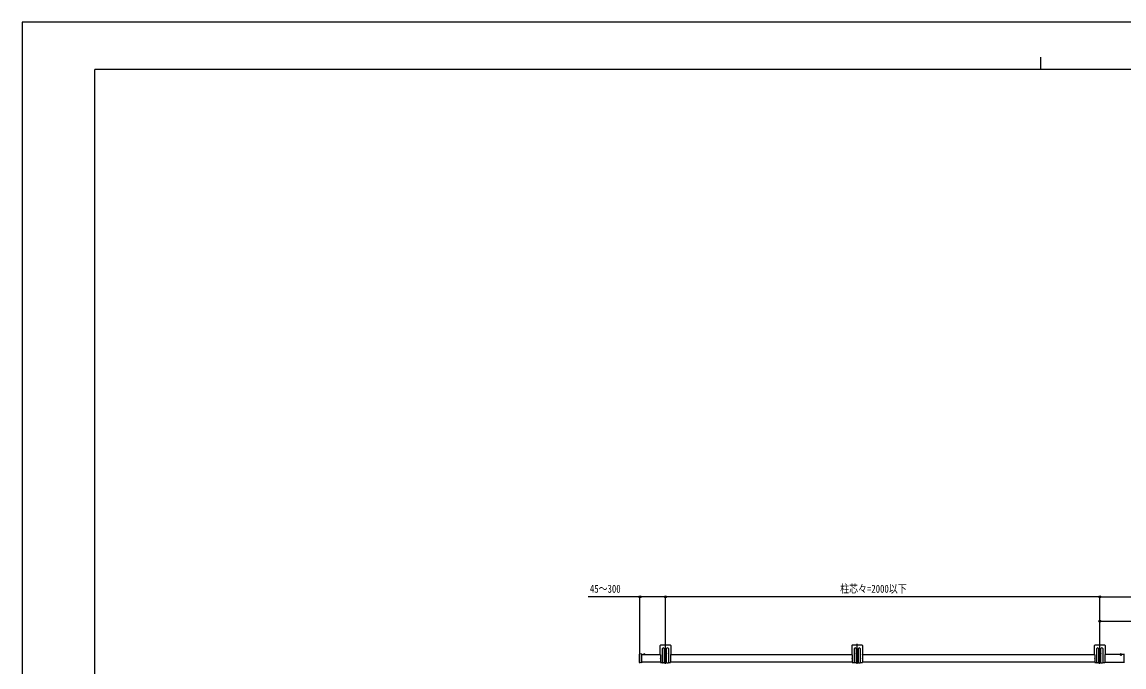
# Model space of a CAD drawing. Units: millimetres, scale not verified. Extents: x -4205 to 4205, y -2970 to 2970.
# Drawn here: x -4205 to 339, y 311 to 2970 of the extents above; entities that cross this region are included whole.
import ezdxf
from ezdxf.enums import TextEntityAlignment as Align

# ---------------------------------------------------------------- set-up
doc = ezdxf.new("R2010")
doc.units = ezdxf.units.MM
doc.header["$LTSCALE"] = 16
for name, color, linetype in [('0-4_YKK_A1', 4, 'Continuous'), ('0-5_YKK_D', 6, 'Continuous'), ('0-6_YKK_ZWAK', 7, 'Continuous')]:
    doc.layers.add(name, color=color, linetype=linetype)
doc.styles.add('ＭＳ ゴシック', font='')
doc.styles.get('ＭＳ ゴシック').set_extended_font_data('MS Gothic')

msp = doc.modelspace()

# ---------------------------------------------------------------- linework, layer by layer
at = {"layer": '0-4_YKK_A1'}
for p, q in [((-1651.38, 364.68), (-1658.12, 364.26)), ((-1657.06, 327.18), (-1657.06, 365.51)), ((-1651.06, 364.38), (-1651.06, 363.7)), ((-1651.06, 363.7), (-1651.06, 329.2)), ((-1641.61, 364.25), (-1640.71, 362.44)), ((-1639.56, 365.79), (-1639.56, 359.21)), ((-1637.51, 364.25), (-1638.42, 362.44)), ((-1575.06, 397.79), (-1575.06, 364.29)), ((-1573.06, 362.29), (-1575.06, 364.29)), ((-1531.56, 400.29), (-1572.56, 400.29)), ((-1564.06, 328.79), (-1564.06, 386.49)), ((-1558.31, 365.49), (-1545.81, 365.49)), ((-1557.06, 386.49), (-1557.06, 328.79)), ((-1547.81, 365.49), (-1556.31, 365.49)), ((-1553.31, 365.07), (-1554.14, 365.07)), ((-1552.06, 324.77), (-1552.06, 405.93)), ((-1552.06, 324.09), (-1552.06, 404.99)), ((-1550.82, 365.9), (-1549.99, 365.9)), ((-1547.06, 328.79), (-1547.06, 386.49)), ((-1540.06, 386.49), (-1540.06, 328.79)), ((-1529.06, 364.29), (-1531.06, 362.29)), ((-1529.06, 364.29), (-1529.06, 397.79)), ((-784.06, 397.79), (-784.06, 364.29)), ((-782.06, 362.29), (-784.06, 364.29)), ((-740.56, 400.29), (-781.56, 400.29)), ((-773.06, 328.79), (-773.06, 386.49)), ((-767.31, 365.49), (-754.81, 365.49)), ((-766.06, 386.49), (-766.06, 328.79)), ((-756.81, 365.49), (-765.31, 365.49)), ((-762.3, 365.07), (-763.13, 365.07)), ((-761.06, 324.77), (-761.06, 405.93)), ((-761.06, 324.09), (-761.06, 404.99)), ((-759.81, 365.9), (-758.98, 365.9)), ((-756.06, 328.79), (-756.06, 386.49)), ((-749.06, 386.49), (-749.06, 328.79)), ((-738.06, 364.29), (-740.06, 362.29)), ((-738.06, 364.29), (-738.06, 397.79)), ((215.94, 397.79), (215.94, 364.29)), ((217.94, 362.29), (215.94, 364.29)), ((259.44, 400.29), (218.44, 400.29)), ((226.94, 328.79), (226.94, 386.49)), ((232.69, 365.49), (245.19, 365.49)), ((233.94, 386.49), (233.94, 328.79)), ((243.19, 365.49), (234.69, 365.49)), ((237.7, 365.07), (236.87, 365.07)), ((238.94, 324.77), (238.94, 405.93)), ((238.94, 324.09), (238.94, 404.99)), ((240.19, 365.9), (241.02, 365.9)), ((243.94, 328.79), (243.94, 386.49)), ((250.94, 386.49), (250.94, 328.79)), ((261.94, 364.29), (259.94, 362.29)), ((261.94, 364.29), (261.94, 397.79)), ((323.39, 364.25), (324.29, 362.44)), ((325.44, 365.79), (325.44, 356.63)), ((327.49, 364.25), (326.58, 362.44)), ((338.44, 364.23), (338.44, 363.43)), ((-1659.06, 329.63), (-1659.06, 363.27)), ((-1651.38, 328.21), (-1658.12, 328.63)), ((-1651.06, 362.29), (-1573.06, 362.29)), ((-1573.06, 330.29), (-1651.06, 330.29)), ((-1651.06, 329.2), (-1651.06, 328.51)), ((-1635.97, 362.29), (-1643.16, 362.29)), ((-1639.56, 361.83), (-1640.71, 362.44)), ((-1639.56, 361.83), (-1638.42, 362.44)), ((-1573.06, 362.29), (-1573.06, 362)), ((-1573.06, 360.57), (-1573.06, 347)), ((-1573.06, 345.57), (-1573.06, 328.79)), ((-1573.06, 328.79), (-1564.06, 328.79)), ((-1558.06, 327.79), (-1563.06, 327.79)), ((-1557.06, 328.79), (-1547.06, 328.79)), ((-1546.06, 327.79), (-1541.06, 327.79)), ((-1540.06, 328.79), (-1531.06, 328.79)), ((-1531.06, 362.29), (-782.06, 362.29)), ((-1531.06, 362.29), (-1531.06, 362)), ((-1531.06, 360.57), (-1531.06, 347)), ((-1531.06, 345.57), (-1531.06, 328.79)), ((-782.06, 330.29), (-1531.06, 330.29)), ((-782.06, 362.29), (-782.06, 362)), ((-782.06, 360.57), (-782.06, 347)), ((-782.06, 345.57), (-782.06, 328.79)), ((-782.06, 328.79), (-773.06, 328.79)), ((-767.06, 327.79), (-772.06, 327.79)), ((-766.06, 328.79), (-756.06, 328.79)), ((-755.06, 327.79), (-750.06, 327.79)), ((-749.06, 328.79), (-740.06, 328.79)), ((-740.06, 362.29), (217.94, 362.29)), ((-740.06, 362.29), (-740.06, 362)), ((-740.06, 360.57), (-740.06, 347)), ((-740.06, 345.57), (-740.06, 328.79)), ((217.94, 330.29), (-740.06, 330.29)), ((217.94, 362.29), (217.94, 362)), ((217.94, 360.57), (217.94, 347)), ((217.94, 345.57), (217.94, 328.79)), ((217.94, 328.79), (226.94, 328.79)), ((232.94, 327.79), (227.94, 327.79)), ((233.94, 328.79), (243.94, 328.79)), ((244.94, 327.79), (249.94, 327.79)), ((250.94, 328.79), (259.94, 328.79)), ((338.44, 362.29), (259.94, 362.29)), ((259.94, 362.29), (259.94, 362)), ((259.94, 360.57), (259.94, 347)), ((259.94, 345.57), (259.94, 328.79)), ((259.94, 330.29), (338.44, 330.29)), ((321.84, 362.29), (329.03, 362.29)), ((325.44, 361.83), (324.29, 362.44)), ((325.44, 361.83), (326.58, 362.44))]:
    msp.add_line(p, q, dxfattribs=at)
for points in [[(-1554.14, 365.07), (-1554.14, 365.9), (-1553.31, 365.9)], [(-1552.48, 366.73), (-1552.48, 367.56), (-1551.65, 367.56), (-1551.65, 366.73)], [(-1551.65, 364.24), (-1551.65, 363.41), (-1552.48, 363.41), (-1552.48, 364.24)], [(-1549.99, 365.9), (-1549.99, 365.07), (-1550.82, 365.07)], [(-763.13, 365.07), (-763.13, 365.9), (-762.3, 365.9)], [(-761.47, 366.73), (-761.47, 367.56), (-760.64, 367.56), (-760.64, 366.73)], [(-760.64, 364.24), (-760.64, 363.41), (-761.47, 363.41), (-761.47, 364.24)], [(-758.98, 365.9), (-758.98, 365.07), (-759.81, 365.07)], [(236.87, 365.07), (236.87, 365.9), (237.7, 365.9)], [(238.53, 366.73), (238.53, 367.56), (239.36, 367.56), (239.36, 366.73)], [(239.36, 364.24), (239.36, 363.41), (238.53, 363.41), (238.53, 364.24)], [(241.02, 365.9), (241.02, 365.07), (240.19, 365.07)], [(338.44, 363.43), (338.44, 329.46), (338.44, 328.66)]]:
    msp.add_lwpolyline(points, dxfattribs=at)
for centre in [(-1552.06, 365.49), (-761.06, 365.49), (238.94, 365.49)]:
    msp.add_circle(centre, 4.25, dxfattribs=at)
for centre, radius, start, end in [((-1658.06, 363.27), 1, 93.5, 180), ((-1651.36, 364.38), 0.3, 0, 93.5), ((-1639.56, 360.59), 4.2, 27.28096, 152.71904), ((-1572.56, 397.79), 2.5, 90, 180), ((-1560.56, 386.49), 3.5, 0, 180), ((-1553.31, 366.73), 0.83, 270, 0), ((-1553.31, 364.24), 0.83, 0, 90), ((-1550.82, 366.73), 0.83, 180, 270), ((-1550.82, 364.24), 0.83, 90, 180), ((-1543.56, 386.49), 3.5, 0, 180), ((-1531.56, 397.79), 2.5, 0, 90), ((-781.56, 397.79), 2.5, 90, 180), ((-769.56, 386.49), 3.5, 0, 180), ((-762.3, 366.73), 0.83, 270, 0), ((-762.3, 364.24), 0.83, 0, 90), ((-759.81, 366.73), 0.83, 180, 270), ((-759.81, 364.24), 0.83, 90, 180), ((-752.56, 386.49), 3.5, 0, 180), ((-740.56, 397.79), 2.5, 0, 90), ((218.44, 397.79), 2.5, 90, 180), ((230.44, 386.49), 3.5, 0, 180), ((237.7, 366.73), 0.83, 270, 0), ((237.7, 364.24), 0.83, 0, 90), ((240.19, 366.73), 0.83, 180, 270), ((240.19, 364.24), 0.83, 90, 180), ((247.44, 386.49), 3.5, 0, 180), ((259.44, 397.79), 2.5, 0, 90), ((325.44, 360.59), 4.2, 27.28096, 152.71904), ((338.64, 364.23), 0.2, 93.5, 180), ((-1658.06, 329.63), 1, 180, 266.5), ((-1651.36, 328.51), 0.3, 266.5, 0), ((-1643.16, 362.44), 0.154, 152.71904, 270), ((-1635.97, 362.44), 0.154, 270, 27.28096), ((-1573.76, 361.29), 1, 314.427, 45.573), ((-1573.76, 346.29), 1, 314.427, 45.573), ((-1563.06, 328.79), 1, 180, 270), ((-1558.06, 328.79), 1, 270, 0), ((-1546.06, 328.79), 1, 180, 270), ((-1541.06, 328.79), 1, 270, 0), ((-1530.36, 361.29), 1, 134.427, 225.573), ((-1530.36, 346.29), 1, 134.427, 225.573), ((-782.76, 361.29), 1, 314.427, 45.573), ((-782.76, 346.29), 1, 314.427, 45.573), ((-772.06, 328.79), 1, 180, 270), ((-767.06, 328.79), 1, 270, 0), ((-755.06, 328.79), 1, 180, 270), ((-750.06, 328.79), 1, 270, 0), ((-739.36, 361.29), 1, 134.427, 225.573), ((-739.36, 346.29), 1, 134.427, 225.573), ((217.24, 361.29), 1, 314.427, 45.573), ((217.24, 346.29), 1, 314.427, 45.573), ((227.94, 328.79), 1, 180, 270), ((232.94, 328.79), 1, 270, 0), ((244.94, 328.79), 1, 180, 270), ((249.94, 328.79), 1, 270, 0), ((260.64, 361.29), 1, 134.427, 225.573), ((260.64, 346.29), 1, 134.427, 225.573), ((321.84, 362.44), 0.154, 152.71904, 270), ((329.03, 362.44), 0.154, 270, 27.28096), ((338.64, 328.66), 0.2, 180, 266.5)]:
    msp.add_arc(centre, radius, start, end, dxfattribs=at)
at = {"layer": '0-5_YKK_D'}
for p, q in [((-1657.06, 366.51), (-1657.06, 600.99)), ((-1552.06, 403), (-1552.06, 600.99)), ((-1552.06, 404), (-1552.06, 600.99)), ((238.94, 599.99), (-1552.06, 599.99)), ((238.94, 406.93), (238.94, 600.99)), ((238.94, 406.93), (238.94, 600.99)), ((238.94, 599.99), (2238.94, 599.99)), ((238.94, 406.93), (238.94, 500.99))]:
    msp.add_line(p, q, dxfattribs=at)
for points in [[(-1552.06, 599.99), (-1657.06, 599.99), (-1870.46, 599.99)], [(238.94, 499.99), (342.94, 499.99), (587.72, 499.99)]]:
    msp.add_lwpolyline(points, dxfattribs=at)
for centre in [(-1657.06, 599.99), (-1552.06, 599.99), (-1552.06, 599.99), (238.94, 599.99), (238.94, 599.99), (238.94, 499.99)]:
    msp.add_circle(centre, 4.25, dxfattribs=at)
at = {"layer": '0-6_YKK_ZWAK'}
for p, q in [((-4.98, 2825), (-4.98, 2775)), ((3895.02, 2775), (-3904.98, 2775)), ((-3904.98, -2525), (-3904.98, 2775))]:
    msp.add_line(p, q, dxfattribs=at)
msp.add_lwpolyline([(-4205, -2970), (4205, -2970), (4205, 2970), (-4205, 2970)], close=True, dxfattribs=at)

# ---------------------------------------------------------------- texts
at = {"layer": '0-5_YKK_D', "style": 'ＭＳ ゴシック', "width": 0.8}
for s, p in [('45～300', (-1863.46, 606.99)), ('柱芯々=2000以下', (-831.76, 606.99))]:
    msp.add_text(s, height=32.99, dxfattribs=at).set_placement(p, align=Align.BOTTOM_LEFT)

doc.saveas('drawing.dxf')
